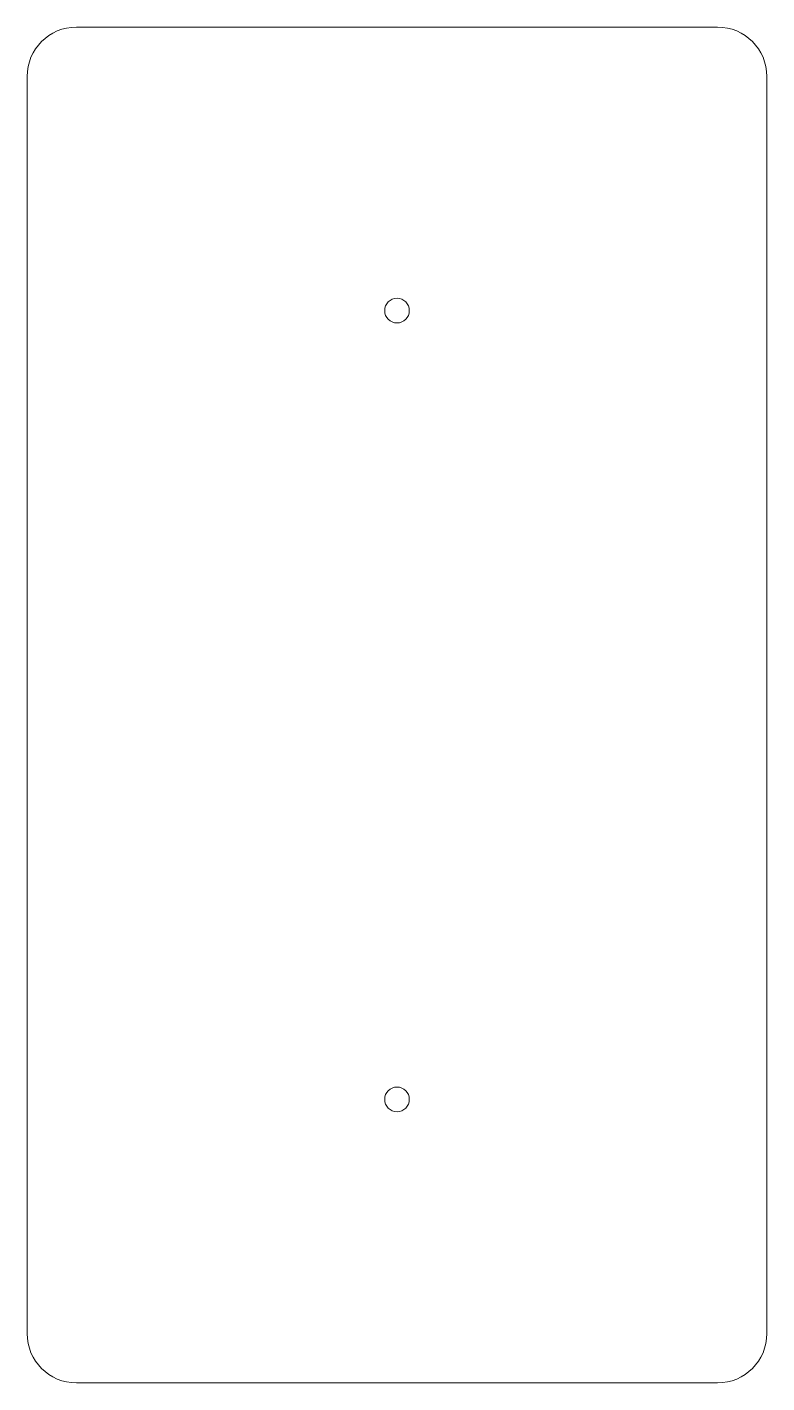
# Model space of a CAD drawing. Header units: millimetres. Extents: x 0 to 30, y 0 to 55.
import ezdxf

# ---------------------------------------------------------------- set-up
doc = ezdxf.new("R2010")
doc.units = ezdxf.units.MM

msp = doc.modelspace()

# ---------------------------------------------------------------- linework, layer by layer
at = {"color": 7, "linetype": 'Continuous', "lineweight": 15}
for p, q in [((28, 55), (2, 55)), ((0, 53), (0, 2)), ((30, 2), (30, 53)), ((2, 0), (28, 0))]:
    msp.add_line(p, q, dxfattribs=at)
for centre in [(15, 43.5), (15, 11.5)]:
    msp.add_circle(centre, 0.5, dxfattribs=at)
for centre, start, end in [((2, 53), 90, 180), ((28, 53), 0, 90), ((2, 2), 180, 270), ((28, 2), 270, 0)]:
    msp.add_arc(centre, 2, start, end, dxfattribs=at)

doc.saveas('drawing.dxf')
